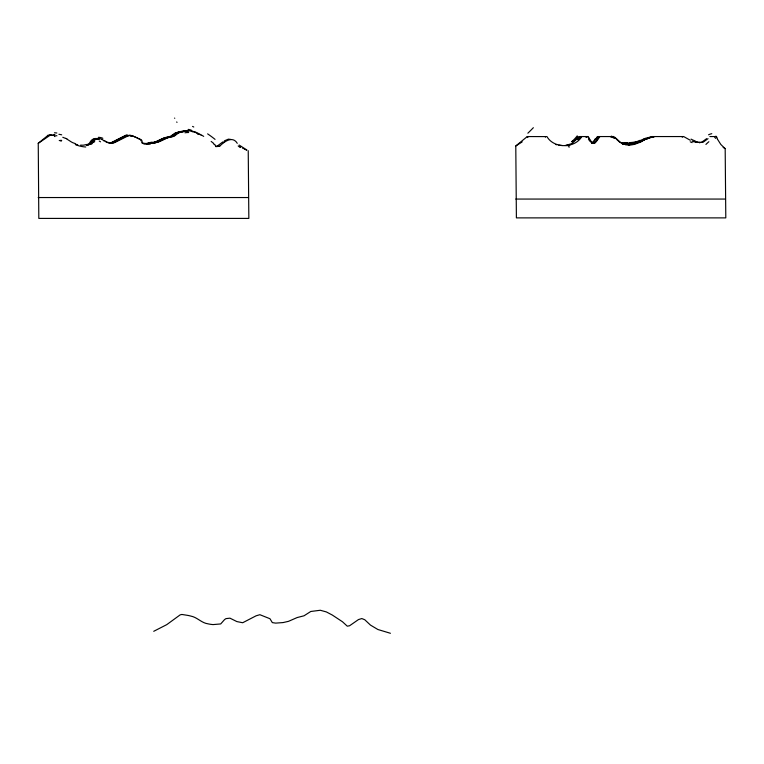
<?xml version="1.0" encoding="UTF-8"?>
<svg xmlns="http://www.w3.org/2000/svg" width="764" height="764" viewBox="0 0 764 764"><rect width="100%" height="100%" fill="white"/><g stroke="black" fill="none" stroke-linecap="round" stroke-linejoin="round"><path stroke-width="1.15" d="M90.954 142.62L91.623 141.474M38.2 143.307L47.912 135.429M92.463 141.474L91.651 142.763M597.992 136.555L596.273 139.124M599.902 136.555L597.076 140.643M599.291 136.555L596.55 140.509M595.452 139.411L597.381 136.555L613.12 136.555M92.033 140.882L93.112 139.802A19.931 11.002 69.2 0 1 93.695 139.344M92.902 140.882L94.039 139.812M577.259 139.621L580.134 136.555M725.179 148.665L725.8 217.883L516.397 217.883L515.786 145.962L527.217 136.594M578.186 139.621L581.137 136.555M90.286 143.537L87.917 144.807M581.824 136.555C574.624 148.846 553.537 148.474 546.995 136.603L527.255 136.555M528.421 136.594L527.389 137.539M708.037 138.666L702.813 142.419L699.385 142.352M706.595 138.666L702.049 141.999L699.413 142.801M522.213 141.865L515.853 145.943M222.773 141.932L217.883 145.618M220.309 145.618C224.912 141.063 232.867 135.849 237.27 143.326M173.629 135.973L176.809 133.547A11.47 8.538 -75.9 0 1 178.098 132.793L187.304 130.739M224.368 140.843L228.398 139.143L230.986 139.459M114.61 141.254L110.474 143.26M116.08 140.404L126.633 135.238A4.078 3.906 79.6 0 1 127.368 135.218A6.828 6.446 65.1 0 1 128.619 135.553M591.708 143.183L592.32 142.916M594.134 142.944L593.829 143.097A2.54 2.225 -87.5 0 1 592.157 143.059M653.946 136.565L653.621 136.718A12.033 10.066 66.6 0 1 652.38 137.09M644.233 139.688L645.57 139.019M644.062 140.089L642.868 140.691M114.772 142.553L129.297 135.238A3.877 3.839 74.1 0 1 130.052 135.218A7.545 7.42 53.3 0 1 131.484 135.591M652.819 136.555L652.055 136.88A13.867 11.708 66.8 0 1 651.224 137.157L647.5 137.892M642.448 139.631L643.651 139.029A20.466 19.329 -61.2 0 1 644.596 138.666M642.209 140.06L640.69 140.815M161.997 138.762L156.849 141.254A26.587 25.842 8.3 0 1 152.981 142.438M159.877 140.261L164.059 138.198A14.86 13.026 -64.6 0 1 165.253 137.816L170.926 136.46A8.003 7.067 75.2 0 0 171.986 135.963L175.243 133.547A11.852 9.082 -77.4 0 1 176.599 132.812M594.669 143.002L594.354 143.135A2.044 1.967 -85.6 0 1 592.969 143.126L590.228 140.299M641.989 140.815L647.089 138.618A14.363 13.618 -68.6 0 1 648.244 138.208L654.251 136.727A6.341 6.036 81.5 0 0 654.624 136.555M165.234 138.465L159.542 141.244M644.3 139.019L638.16 141.665A27.332 26.587 19.4 0 1 634.951 142.782L632.267 143.317M219.182 146.287L216.604 146.602A3.151 2.244 88 0 1 216.031 146.23L214.951 144.807A6.446 4.861 -87.2 0 0 214.636 144.358M153.726 631.303L166.743 624.646L180.142 614.877L181.88 614.457L188.049 615.431A45.983 45.983 0 0 1 190.866 616.099C197.217 617.255 201.476 622.956 207.942 623.816A35.22 35.22 0 0 0 213.089 624.589L220.7 623.94L224.31 619.871A6.618 6.618 0 0 1 226.048 618.62L229.974 618.171L236.238 621.266A5.482 5.482 0 0 0 236.859 621.581L242.704 622.736L256.074 615.822L259.875 614.705L269.95 618.716L272.337 622.612L275.67 623.118L283.072 622.574L288.515 621.333L297.12 617.57L304.024 615.794L310.786 611.477L320.297 610.264L326.362 611.926L332.292 615.039L342.482 621.762L347.286 626.184L349.578 625.754L358.488 619.566L361.811 618.563L364.753 619.728L370.464 625.095L377.884 629.507L390.423 633.28M176.579 132.755L179.234 131.819M50.376 135.075L38.248 143.317L38.811 218.408L248.844 218.408L248.233 150.699M157.699 141.244L158.329 140.977M166.991 137.778L172.588 136.46A7.869 6.866 77.3 0 0 173.638 135.992M215.773 146.64L216.241 146.487A15.662 11.517 81.4 0 0 217.835 145.513M181.756 131.78L179.024 132.755A9.703 8.996 -80.1 0 0 177.983 133.366L174.498 135.982A6.561 6.313 80.9 0 1 173.447 136.46L167.822 137.778A13.905 13.322 -67.2 0 0 166.667 138.217L162.484 140.28A37.121 35.87 12.3 0 1 160.927 140.958A27.026 26.243 16.1 0 1 156.439 142.486A26.425 24.362 16.8 0 0 159.6 141.369M154.471 142.333L149.61 143.269M156.333 142.333L151.788 143.231M652.389 137.128L648.722 137.892M569.209 145.074L565.952 145.542M152.322 142.658L153.001 142.505M156.439 142.515L154.968 142.839M569.81 145.074L566.468 145.542M88.337 144.826L91.031 143.527A9.359 3.333 -83.2 0 0 91.642 142.677M636.622 142.954L634.827 143.317M180.524 131.513L186.053 130.739M183.599 131.36L188.651 130.73A18.346 16.245 -67.7 0 1 190.666 130.778L195.231 131.943L199.939 134.177M87.745 144.94L86.342 145.103L91.355 144.186A4.317 3.734 -87.7 0 0 92.263 143.46L93.456 141.665A7.153 6.408 87.1 0 1 94.516 140.299L95.108 139.822A7.583 6.847 83.2 0 1 97.104 138.79L97.83 138.618A6.819 6.16 80.1 0 1 99.712 138.599L102.109 139.334M151.979 143.307L152.724 143.212M96.035 138.561L96.398 138.532A14.927 8.337 72.1 0 1 97.467 138.58L98.126 138.723M97.505 138.532L97.123 138.561A18.708 10.763 65 0 0 94.994 139.21A20.389 11.651 69.3 0 0 94.077 139.869M147.519 143.489L143.298 143.642L144.702 143.613M149.782 143.527L143.307 143.441M565.159 145.542L571.997 143.575L579.437 136.555L588.137 136.555L588.882 138.045M696.052 142.152L695.393 142.19M693.788 141.579A18.699 12.596 74.2 0 0 696.94 142.142L697.857 142.142A9.856 6.656 -80.2 0 1 699.404 142.266M709.871 136.555L715.763 136.555M38.2 197.542L248.233 197.542M515.786 199.06L725.189 199.06M146.678 143.642L145.208 143.584M111.85 143.393L107.332 142.2A7.564 7.172 -71.8 0 1 106.502 141.827L104.353 140.49M562.428 145.552L558.818 145.17M49.717 134.97L53.117 135.476M110.398 143.365L110.952 143.393A6.847 5.625 -80.5 0 0 112.069 143.26L126.681 135.734L130.835 135.6M623.08 143.813L622.144 143.708A16.808 16.474 25.9 0 0 625.544 144.224M624.732 143.708L622.479 143.221A8.815 8.786 29.9 0 1 621.094 142.629A8.633 8.624 33 0 1 619.938 141.913L616.338 138.57A12.071 12.014 58.7 0 0 615.326 137.797L615.02 137.606M54.979 135.476L51.369 134.97A14.659 7 80.3 0 0 50.376 135.066M188.88 131.007L187.495 130.806A18.346 16.455 -64.1 0 0 185.451 130.759L175.701 132.755A9.703 9.139 -80.5 0 0 174.631 133.347L170.458 136.307L164.384 137.778A14.354 13.848 -63.5 0 0 163.229 138.217M56.154 135.667L56.947 135.811M556.736 144.768L555.858 144.558M191.477 131.112L193.817 131.819M191.067 131.265L192.9 131.819M75.731 143.766L72.866 142.734A33.158 25.594 -67.6 0 1 69.992 141.073L67.175 139.258M693.779 141.751L692.155 141.149M621.925 143.231L620.779 142.782M131.494 135.553L133.175 136.403M128.171 135.6L126.748 135.247A3.877 3.82 76.9 0 0 125.821 135.238L111.41 142.553A8.223 7.755 -81.8 0 1 109.644 143.307L109.3 143.174A20.131 16.063 -57.1 0 1 108.249 142.839L107.982 142.792M131.007 135.658L132.086 136.03M62.782 137.281L65.723 138.465M133.452 136.221L141.292 139.774A2.961 2.961 0 0 1 142.037 141.149A9.407 9.397 0 0 1 142.123 141.56L142.352 142.429A1.375 1.375 0 0 0 142.725 142.906L143.24 143.202A3.868 3.868 0 0 0 143.813 143.384A10.171 10.066 11.9 0 0 145.217 143.527M98.126 139.029L96.531 138.599A6.819 6.064 81.2 0 0 94.688 138.618L93.972 138.79A7.573 6.723 84.5 0 0 92.014 139.822A7.134 6.255 88.1 0 0 90.4 141.674L89.216 143.46A4.317 3.648 -86.9 0 1 88.318 144.186L83.324 145.189A48.304 35.144 -48.3 0 1 80.592 145.112M130.759 136.221L131.293 136.403M132.201 135.782L135.323 137.157M698.057 142.496L697.666 142.352A11.374 7.831 -84.7 0 0 697.179 142.247M142.591 143.26L141.923 142.906A1.375 1.375 0 0 1 141.703 142.687M135.868 137.358L137.214 137.902M107.218 142.515L106.005 142.028M246.495 150.097L245.731 149.792M194.343 132.029L195.336 132.449M244.346 149.161L244.843 149.391M195.928 132.716L196.988 133.242M246.973 150.05L239.132 145.026M197.418 133.786L198.096 134.13M690.245 140.242L683.694 136.555L652.169 136.555A6.341 6.083 80.6 0 1 651.797 136.727L645.742 138.198A14.831 14.144 -66 0 0 644.587 138.637M242.675 148.321L243.258 148.627M592.157 143.049L591.603 142.687M197.465 133.499L198.688 134.177M681.612 136.555L682.701 137.167M201.362 134.98L203.702 136.384M103.57 140.595L104.19 140.968M240.011 146.736L240.717 147.185M139.554 139.067L140.051 139.411M211.17 141.435L213.567 143.317M723.174 147.376L725.122 148.608L724.73 148.273M724.664 148.216L720.824 144.453L717.539 139.287M140.28 139.592L140.48 139.774A2.817 2.817 60.9 0 1 141.197 141.015M591.346 142.467L590.83 141.942M616.92 139.659L617.408 140.156M590.572 141.646L589.827 140.662M716.756 137.892L717.482 139.182M545.467 137.138L545.171 136.584M585.95 137.128L585.692 136.555M174.775 118.229A95.72 0.592 21.6 0 1 174.498 118.114M240.001 147.328A56.116 12.988 64.3 0 1 238.187 145.972M220.357 145.714A17.085 12.329 77.5 0 1 219.201 146.354M213.414 143.603A14.096 10.591 -87.4 0 1 214.417 144.673M207.617 133.862A118.964 78.224 0 0 1 215.056 139.373M199.71 134.426A84.508 65.284 -14.2 0 1 201.133 135.218M181.784 132.029A30.445 26.129 -53.9 0 1 183.608 131.609M155.016 143.021A40.196 37.866 6.9 0 1 152.752 143.403M151.94 143.069A42.421 37.579 2.2 0 1 149.754 143.279M114.715 142.429A8.223 7.726 -70 0 1 111.859 143.451M102.032 139.583A22.442 19.482 67.2 0 1 104.229 140.767M85.759 147.003A48.304 37.522 -54 0 1 75.302 144.568M65.733 138.341A25.947 16.139 76.9 0 1 67.194 139.115M58.885 134.292A63.402 28.172 52.3 0 1 61.683 134.827M54.445 132.793A77.689 26.998 41.8 0 1 56.851 133.003M53.814 134.588A90.305 20.819 30 0 1 54.96 134.75M47.874 135.266A17.687 8.041 75.4 0 1 49.755 135.209M54.397 136.422A90.295 18.575 29.5 0 1 55.151 136.575M59.229 140.442A77.68 21.812 37.4 0 1 61.311 141.13M60.814 140.156A63.393 23.818 47.8 0 1 61.712 140.519M77.766 144.807A48.304 35.144 -48.3 0 1 75.97 144.482M98.9 139.296A20.313 17.744 73.4 0 1 99.272 139.468M146.841 143.689A40.11 37.761 0.1 0 1 144.711 143.823M148.894 143.422A43.061 38.888 -1 0 1 146.841 143.642M152.189 142.123A39.203 36.214 0 0 1 148.789 142.696M162.054 138.895A21.917 20.79 -55.4 0 1 163.267 138.332M222.792 142.811A40.635 20.189 -68.4 0 1 224.349 141.674M192.566 126.423A95.901 1.318 25.6 0 1 193.769 127.005M150.384 144.052A34.619 28.545 3.9 0 1 146.812 144.3M151.74 143.021A37.226 27.896 2 0 1 150.221 143.202M165.282 138.637A15.71 13.217 -60.1 0 1 167.02 137.931M188.087 129.412A34.877 17.782 -48.9 0 1 191.401 130.214M177.067 122.269A50.08 0.754 27.3 0 1 176.579 122.02M184.926 132.783A35.134 17.085 -40.1 0 1 188.679 132.525M179.148 132.124A32.68 18.279 -46.8 0 1 180.428 131.809M159.752 140.079A36.576 31.859 3.8 0 1 158.215 140.786M157.632 141.101A26.272 23.655 8.9 0 1 154.414 142.18M149.543 142.973A36.252 26.138 -0.5 0 1 147.471 143.193M116.796 140.299A67.232 2.779 -28.9 0 1 118.181 139.497M99.234 141.053A26.329 11.89 58.1 0 1 100.514 141.817M93.752 139.478A18.47 10.257 70.2 0 1 96.006 138.475M91.737 141.712A12.759 6.37 82.5 0 1 92.129 141.092M90.926 142.362A9.254 2.913 -81.6 0 1 90.286 143.336M86.59 145.485A50.204 2.961 -27 0 1 86.657 145.303M94.717 141.77A51.188 2.98 -23.3 0 1 93.705 142.104M92.358 141.273A13.351 7.296 77.8 0 1 92.826 140.7M97.515 138.542A14.783 8.585 69.9 0 1 98.594 138.59M98.279 137.348A23.436 13.59 69.7 0 1 102.844 138.274M137.931 138.456A19.425 17.964 35.3 0 1 138.685 138.828M594.64 140.528A10.696 10.266 -85.4 0 1 592.406 143.03M595.605 139.535A36.796 34.714 -78.7 0 1 594.793 140.662M533.358 127.703A72.704 8.089 -51.6 0 1 527.867 133.194M610.474 136.718A18.813 18.269 46.5 0 1 611.42 137.205M627.731 144.32A30.464 29.548 10.6 0 1 623.042 144.32M632.191 143.011A37.703 34.915 6.3 0 1 627.655 143.527M695.192 140.882A24.056 14.545 61.8 0 1 691.076 139.105M696.042 142.276A9.731 6.618 -77.8 0 1 697.188 142.2M705.926 144.434A42.526 14.736 -62 0 1 708.858 141.722M714.56 136.89A15.404 7.134 -85.3 0 1 715.515 138.36M596.971 140.566A10.849 10.371 -79.5 0 1 594.707 143.059M590.324 140.223A31.324 30.388 -81.9 0 1 588.996 137.978M642.849 140.643A38.353 36.863 16.9 0 1 641.292 141.359A27.867 26.931 21.2 0 1 636.613 142.916M634.913 143.718A37.703 35.593 12.8 0 1 629.832 144.3M629.765 143.393A30.464 28.526 11 0 1 625.687 143.336M625.668 143.756A21.211 20.714 17.9 0 1 624.732 143.651M613.177 136.431A19.692 19.492 50.3 0 1 615.096 137.482M708.553 134.817A42.517 17.897 -73 0 1 711.781 133.7M692.203 142.62A40.502 25.833 68.7 0 1 690.217 141.817M715.887 136.154A15.404 7.287 -80.8 0 1 716.976 137.386M586.542 137.176A15.309 12.807 -84.4 0 1 586.274 136.594M587.822 137.081A14.86 12.501 -89.4 0 1 587.554 136.498M611.315 136.135A17.677 17.19 63.4 0 1 612.47 136.699M612.241 137.233A17.391 15.652 40.1 0 1 614.485 138.523M629.861 144.778A28.851 25.814 14.3 0 1 625.544 144.835M636.431 141.684A32.967 26.234 8.9 0 1 629.517 142.61M642.266 141.235A30.531 27.695 22.9 0 1 637.128 143.326M645.675 139.487A18.384 14.191 -57.2 0 1 648.731 138.284M644.491 139.802A18.899 14.831 -55.6 0 1 647.528 138.59M640.299 140.223A30.436 25.995 9.9 0 1 635.256 142.047M636.059 143.918A32.441 27.8 11.9 0 1 628.285 145.189M627.922 142.601A28.325 22.739 7.4 0 1 624.178 142.582M624.178 143.069A17.018 15.27 11.2 0 1 622.393 142.878M577.25 135.858A26.377 8.184 -61.6 0 1 571.606 141.789M569.505 146.965A33.244 11.088 -57.6 0 1 568.254 146.631M595.423 138.513A15.49 11.813 -72.6 0 1 592.453 142.591M592.73 143.04A2.579 2.225 -82.9 0 1 591.985 143.26M573.812 140.49A34.132 9.645 -47.6 0 1 571.911 141.521M578.09 136.641A27.542 10.266 -60.5 0 1 572.303 141.846M589.598 140.862A28.574 25.995 -76.4 0 1 588.481 139.143M596.703 140.633A11.918 10.419 -86.7 0 1 594.296 143.231M615.459 138.227A14.077 13.781 54 0 1 616.653 139.287M620.263 142.505A12.94 12.787 38 0 1 617.818 140.423"/></g></svg>
